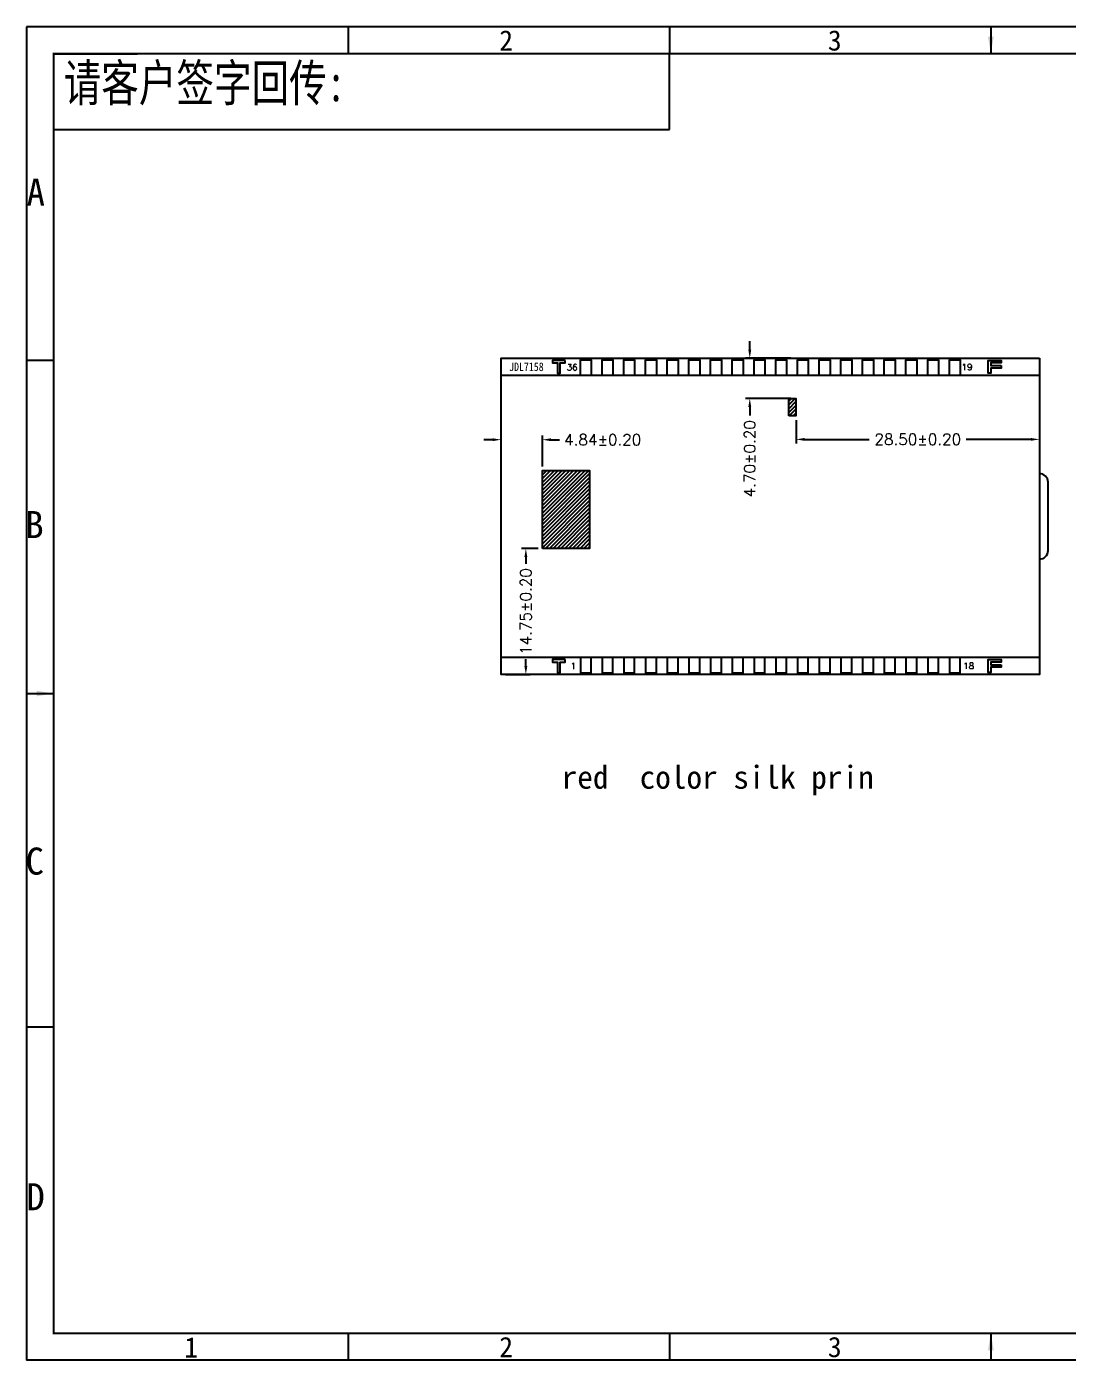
# Model space of a CAD drawing. Header units: millimetres. Extents: x -302 to 649, y -276 to -53.
# Drawn here: x 423.5 to 545.3, y -256.9 to -101 of the extents above; entities that cross this region are included whole.
import ezdxf

# ---------------------------------------------------------------- set-up
doc = ezdxf.new("R2010")
doc.units = ezdxf.units.MM
doc.header["$LTSCALE"] = 5
doc.header["$MEASUREMENT"] = 0
doc.header["$PDMODE"] = 35
for name, color, linetype in [('COM', 1, 'Continuous'), ('dim', 3, 'Continuous'), ('SY1', 1, 'Continuous')]:
    doc.layers.add(name, color=color, linetype=linetype)
doc.styles.add('romans', font='romans.shx')
doc.styles.get("Standard").update_dxf_attribs({"font": ''})
doc.styles.add('外框字体', font='simhei.ttf', dxfattribs={"width": 0.75, "height": 0.679415})
doc.styles.add('黑体', font='simhei.ttf')
doc.styles.get('Standard').set_extended_font_data('KaiTi_GB2312')
doc.dimstyles.new('LCDDIM', dxfattribs={"dimtxt": 2, "dimasz": 1, "dimexe": 0.5, "dimexo": 0.5, "dimgap": 0.1, "dimtad": 0, "dimzin": 0, "dimdsep": 46, "dimtxsty": 'romans', "dimcen": 2.5, "dimclrd": 256, "dimclre": 256, "dimclrt": 256, "dimazin": 3, "dimtfac": 1, "dimtofl": 0, "dimtmove": 0, "dimatfit": 0, "dimfxl": 1, "dimlwd": -1, "dimlwe": -1, "dimarcsym": 0})

# ---------------------------------------------------------------- blocks, each defined once
blk = doc.blocks.new('*D139')
at = {"layer": 'Defpoints', "color": 0}
for p in [(481.94, -161.98), (483.88, -161.98), (479.04, -176.73)]:
    blk.add_point(p, dxfattribs=at)
at = {"layer": 'dim'}
for p, q in [((483.38, -161.98), (481.44, -161.98)), ((481.94, -162.98), (481.94, -163.78)), ((481.94, -175.73), (481.94, -174.93)), ((479.54, -176.73), (482.44, -176.73))]:
    blk.add_line(p, q, dxfattribs=at)
for points in [[(481.77, -162.98), (482.11, -162.98), (481.94, -161.98)], [(481.77, -175.73), (482.11, -175.73), (481.94, -176.73)]]:
    blk.add_solid(points, dxfattribs=at)
at = {"layer": 'dim', "insert": (481.94, -169.35), "char_height": 1.3, "attachment_point": 5, "rotation": 90, "style": 'romans'}
blk.add_mtext('14.75%%P0.20', dxfattribs=at)
blk = doc.blocks.new('*D134')
at = {"layer": 'Defpoints', "color": 0}
for p in [(479.04, -149.26), (479.04, -152.91), (483.88, -152.91)]:
    blk.add_point(p, dxfattribs=at)
at = {"layer": 'dim'}
for p, q in [((478.04, -149.26), (477.04, -149.26)), ((479.04, -152.41), (479.04, -148.76)), ((483.88, -152.41), (483.88, -148.76)), ((484.88, -149.26), (485.88, -149.26))]:
    blk.add_line(p, q, dxfattribs=at)
for points in [[(478.04, -149.09), (478.04, -149.43), (479.04, -149.26)], [(484.88, -149.09), (484.88, -149.43), (483.88, -149.26)]]:
    blk.add_solid(points, dxfattribs=at)
at = {"layer": 'dim', "insert": (490.93, -149.26), "char_height": 1.3, "attachment_point": 5, "style": 'romans'}
blk.add_mtext('4.84%%P0.20', dxfattribs=at)
blk = doc.blocks.new('*D135')
at = {"layer": 'Defpoints', "color": 0}
for p in [(508.14, -139.73), (513.45, -139.73), (513.45, -144.43)]:
    blk.add_point(p, dxfattribs=at)
at = {"layer": 'dim'}
for p, q in [((508.14, -138.73), (508.14, -137.73)), ((512.95, -139.73), (507.64, -139.73)), ((512.95, -144.43), (507.64, -144.43)), ((508.14, -145.43), (508.14, -146.43))]:
    blk.add_line(p, q, dxfattribs=at)
for points in [[(507.97, -138.73), (508.31, -138.73), (508.14, -139.73)], [(507.97, -145.43), (508.31, -145.43), (508.14, -144.43)]]:
    blk.add_solid(points, dxfattribs=at)
at = {"layer": 'dim', "insert": (508.14, -151.48), "char_height": 1.3, "attachment_point": 5, "rotation": 90, "style": 'romans'}
blk.add_mtext('4.70%%P0.20', dxfattribs=at)
blk = doc.blocks.new('*D136')
at = {"layer": 'Defpoints', "color": 0}
for p in [(513.55, -146.48), (542.04, -146.48), (542.04, -149.22)]:
    blk.add_point(p, dxfattribs=at)
at = {"layer": 'dim'}
for p, q in [((513.55, -146.98), (513.55, -149.72)), ((542.04, -146.98), (542.04, -149.72)), ((514.55, -149.22), (522.12, -149.22)), ((541.04, -149.22), (533.47, -149.22))]:
    blk.add_line(p, q, dxfattribs=at)
for points in [[(514.55, -149.06), (514.55, -149.39), (513.55, -149.22)], [(541.04, -149.06), (541.04, -149.39), (542.04, -149.22)]]:
    blk.add_solid(points, dxfattribs=at)
at = {"layer": 'dim', "insert": (527.8, -149.22), "char_height": 1.3, "attachment_point": 5, "style": 'romans'}
blk.add_mtext('28.50%%P0.20', dxfattribs=at)

msp = doc.modelspace()

# ---------------------------------------------------------------- hatches: boundary and pattern name
at = {"layer": 'SY1'}
h = msp.add_hatch(dxfattribs=at)
h.set_pattern_fill('ANSI31', color=256, scale=0.1, style=0)
h.set_pattern_definition([(45, (-1075.1138, -1069.81405), (-0.224506403, 0.224506403), [])])
h.paths.add_polyline_path([(483.881, -161.98), (483.881, -152.857), (489.402, -152.857), (489.402, -161.98)])
h.paths.add_polyline_path([(512.698, -146.484), (512.698, -144.43), (513.548, -144.43), (513.548, -146.484)])
h.paths.add_polyline_path([(490.327, -184.365), (530.725, -184.365), (530.725, -178.982), (490.327, -178.982)], flags=9)

# ---------------------------------------------------------------- linework, layer by layer
for p, q in [((649.177, -100.954, 60), (423.526, -100.954, 60)), ((423.526, -100.954, 60), (423.526, -256.931, 60)), ((461.135, -100.954, 60), (461.135, -104.121, 60)), ((498.743, -100.954, 60), (498.743, -104.121, 60)), ((536.352, -100.954, 60), (536.352, -104.121, 60)), ((498.743, -112.993, 60), (498.743, -104.121, 60)), ((426.693, -112.993, 60), (498.743, -112.993, 60)), ((423.526, -139.948, 60), (426.693, -139.948, 60)), ((423.526, -178.943, 60), (426.693, -178.943, 60)), ((423.526, -217.937, 60), (426.693, -217.937, 60)), ((461.135, -253.764, 60), (461.135, -256.931, 60)), ((498.743, -253.764, 60), (498.743, -256.931, 60)), ((536.352, -253.764, 60), (536.352, -256.931, 60)), ((649.177, -256.931, 60), (423.526, -256.931, 60))]:
    msp.add_line(p, q)
at = {"const_width": 0.238, "elevation": 60}
msp.add_lwpolyline([(646.01, -253.764), (646.01, -104.121), (426.693, -104.121), (426.693, -253.764)], close=True, dxfattribs=at)
at = {"elevation": 60}
for points in [[(542.044, -139.73), (542.044, -176.73), (479.044, -176.73), (479.044, -139.73)], [(486.544, -139.98), (485.044, -139.98), (485.044, -140.28), (485.644, -140.28), (485.644, -141.48), (485.944, -141.48), (485.944, -140.28), (486.544, -140.28)], [(537.544, -140.58), (537.544, -140.88), (536.344, -140.88), (536.344, -141.48), (536.044, -141.48), (536.044, -139.98), (537.544, -139.98), (537.544, -140.28), (536.344, -140.28), (536.344, -140.58)], [(486.544, -174.98), (485.044, -174.98), (485.044, -175.28), (485.644, -175.28), (485.644, -176.48), (485.944, -176.48), (485.944, -175.28), (486.544, -175.28)], [(537.544, -175.58), (537.544, -175.88), (536.344, -175.88), (536.344, -176.48), (536.044, -176.48), (536.044, -174.98), (537.544, -174.98), (537.544, -175.28), (536.344, -175.28), (536.344, -175.58)]]:
    msp.add_lwpolyline(points, close=True, dxfattribs=at)
for points in [[(488.319, -141.73), (488.319, -139.93), (489.589, -139.93), (489.589, -141.73)], [(490.859, -141.73), (490.859, -139.93), (492.129, -139.93), (492.129, -141.73)], [(493.399, -141.73), (493.399, -139.93), (494.669, -139.93), (494.669, -141.73)], [(495.939, -141.73), (495.939, -139.93), (497.209, -139.93), (497.209, -141.73)], [(498.479, -141.73), (498.479, -139.93), (499.749, -139.93), (499.749, -141.73)], [(501.019, -141.73), (501.019, -139.93), (502.289, -139.93), (502.289, -141.73)], [(503.559, -141.73), (503.559, -139.93), (504.829, -139.93), (504.829, -141.73)], [(506.099, -141.73), (506.099, -139.93), (507.369, -139.93), (507.369, -141.73)], [(508.639, -141.73), (508.639, -139.93), (509.909, -139.93), (509.909, -141.73)], [(511.179, -141.73), (511.179, -139.93), (512.449, -139.93), (512.449, -141.73)], [(513.719, -141.73), (513.719, -139.93), (514.989, -139.93), (514.989, -141.73)], [(516.259, -141.73), (516.259, -139.93), (517.529, -139.93), (517.529, -141.73)], [(518.799, -141.73), (518.799, -139.93), (520.069, -139.93), (520.069, -141.73)], [(521.339, -141.73), (521.339, -139.93), (522.609, -139.93), (522.609, -141.73)], [(523.879, -141.73), (523.879, -139.93), (525.149, -139.93), (525.149, -141.73)], [(526.419, -141.73), (526.419, -139.93), (527.689, -139.93), (527.689, -141.73)], [(528.959, -141.73), (528.959, -139.93), (530.229, -139.93), (530.229, -141.73)], [(531.499, -141.73), (531.499, -139.93), (532.769, -139.93), (532.769, -141.73)], [(479.044, -141.73), (542.044, -141.73)], [(542.044, -174.73), (479.044, -174.73)], [(488.319, -174.73), (488.319, -176.53), (489.589, -176.53), (489.589, -174.73)], [(490.859, -174.73), (490.859, -176.53), (492.129, -176.53), (492.129, -174.73)], [(493.399, -174.73), (493.399, -176.53), (494.669, -176.53), (494.669, -174.73)], [(495.939, -174.73), (495.939, -176.53), (497.209, -176.53), (497.209, -174.73)], [(498.479, -174.73), (498.479, -176.53), (499.749, -176.53), (499.749, -174.73)], [(501.019, -174.73), (501.019, -176.53), (502.289, -176.53), (502.289, -174.73)], [(503.559, -174.73), (503.559, -176.53), (504.829, -176.53), (504.829, -174.73)], [(506.099, -174.73), (506.099, -176.53), (507.369, -176.53), (507.369, -174.73)], [(508.639, -174.73), (508.639, -176.53), (509.909, -176.53), (509.909, -174.73)], [(511.179, -174.73), (511.179, -176.53), (512.449, -176.53), (512.449, -174.73)], [(513.719, -174.73), (513.719, -176.53), (514.989, -176.53), (514.989, -174.73)], [(516.259, -174.73), (516.259, -176.53), (517.529, -176.53), (517.529, -174.73)], [(518.799, -174.73), (518.799, -176.53), (520.069, -176.53), (520.069, -174.73)], [(521.339, -174.73), (521.339, -176.53), (522.609, -176.53), (522.609, -174.73)], [(523.879, -174.73), (523.879, -176.53), (525.149, -176.53), (525.149, -174.73)], [(526.419, -174.73), (526.419, -176.53), (527.689, -176.53), (527.689, -174.73)], [(528.959, -174.73), (528.959, -176.53), (530.229, -176.53), (530.229, -174.73)], [(531.499, -174.73), (531.499, -176.53), (532.769, -176.53), (532.769, -174.73)]]:
    msp.add_lwpolyline(points, dxfattribs=at)
msp.add_lwpolyline([(542.044, -163.23, 0.4142136), (543.044, -162.23), (543.044, -154.23, 0.4142136), (542.044, -153.23)], format="xyb", dxfattribs=at)
at = {"color": 0, "linetype": 'ByBlock'}
for points in [[(536.682, -102.142, 60), (536.022, -102.142, 60), (536.352, -104.121, 60)], [(424.714, -178.613, 60), (424.714, -179.272, 60), (426.693, -178.943, 60)], [(536.022, -255.743, 60), (536.682, -255.743, 60), (536.352, -253.764, 60)]]:
    msp.add_solid(points, dxfattribs=at)
at = {"layer": 'COM', "color": 3}
for p in [(426.693, -104.121, 60), (446.273, -104.121, 60)]:
    msp.add_line(p, (436.483, -104.121, 60), dxfattribs=at)
at = {"layer": 'SY1', "elevation": 60}
for points in [[(512.698, -146.484), (512.698, -144.43), (513.548, -144.43), (513.548, -146.484)], [(483.881, -161.98), (483.881, -152.857), (489.402, -152.857), (489.402, -161.98)]]:
    msp.add_lwpolyline(points, close=True, dxfattribs=at)

# ---------------------------------------------------------------- texts
for s, height, p in [('2', 2.375, (478.825, -103.754, 60)), ('3', 2.375, (517.276, -103.748, 60)), ('A', 3.167, (423.518, -121.902, 60)), ('B', 3.167, (423.363, -160.769, 60)), ('C', 3.167, (423.39, -200.129, 60)), ('D', 3.167, (423.493, -239.384, 60)), ('2', 2.375, (478.825, -256.563, 60)), ('3', 2.375, (517.276, -256.557, 60)), ('1', 2.375, (441.973, -256.605, 60))]:
    msp.add_text(s, height=height).set_placement(p)
at = {"color": 6, "style": '黑体', "width": 0.85}
msp.add_text('JDL7158', height=1, dxfattribs=at).set_placement((479.978, -141.231, 10.413))
at = {"style": 'romans'}
for s, height, p in [('36', 0.7368, (486.733, -141.161, 29.211)), ('19', 0.7368, (532.933, -141.121, 29.211)), ('1', 0.737, (487.155, -176.101, 29.211)), ('18', 0.7368, (533.127, -176.077, 29.211))]:
    msp.add_text(s, height=height, dxfattribs=at).set_placement(p)
at = {"insert": (427.861, -105.38, 60), "char_height": 4.29739, "width": 36.92083, "attachment_point": 1, "style": '外框字体'}
msp.add_mtext('{\\fSimHei|b0|i0|c134|p2;请客户签字回传:}', dxfattribs=at)
at = {"layer": 'SY1', "insert": (486.127, -187.393), "char_height": 2.68415, "width": 65.83709, "attachment_point": 1, "style": '黑体'}
msp.add_mtext('red  color silk prin', dxfattribs=at)

# ---------------------------------------------------------------- dimensions: what is measured, and where the dimension line sits
at = {"layer": 'dim'}
dim = msp.add_linear_dim(base=(508.139, -139.73, 60), p1=(513.448, -144.43, 60), p2=(513.448, -139.73, 60), angle=90, text='<>%%P0.20', dimstyle='LCDDIM', override={"dimtxt": 1.3}, dxfattribs=at)
dim.commit()
dim.dimension.update_dxf_attribs({"geometry": '*D135', "text_midpoint": (508.139, -151.483, 60), "dimtype": 160})
dim = msp.add_linear_dim(base=(542.044, -149.224, 60), p1=(513.548, -146.484, 60), p2=(542.044, -146.484, 60), text='<>%%P0.20', dimstyle='LCDDIM', override={"dimtxt": 1.3}, dxfattribs=at)
dim.commit()
dim.dimension.update_dxf_attribs({"geometry": '*D136', "text_midpoint": (527.796, -149.224, 60)})
dim = msp.add_linear_dim(base=(479.044, -149.259, 60), p1=(483.881, -152.908, 60), p2=(479.044, -152.908, 60), text='<>%%P0.20', dimstyle='LCDDIM', override={"dimtxt": 1.3}, dxfattribs=at)
dim.commit()
dim.dimension.update_dxf_attribs({"geometry": '*D134', "text_midpoint": (490.933, -149.259, 60), "dimtype": 160})
dim = msp.add_linear_dim(base=(481.941, -161.98, 60), p1=(479.044, -176.73, 60), p2=(483.881, -161.98, 60), angle=90, text='<>%%P0.20', dimstyle='LCDDIM', override={"dimtxt": 1.3}, dxfattribs=at)
dim.commit()
dim.dimension.update_dxf_attribs({"geometry": '*D139', "text_midpoint": (481.941, -169.355, 60)})

doc.saveas('drawing.dxf')
